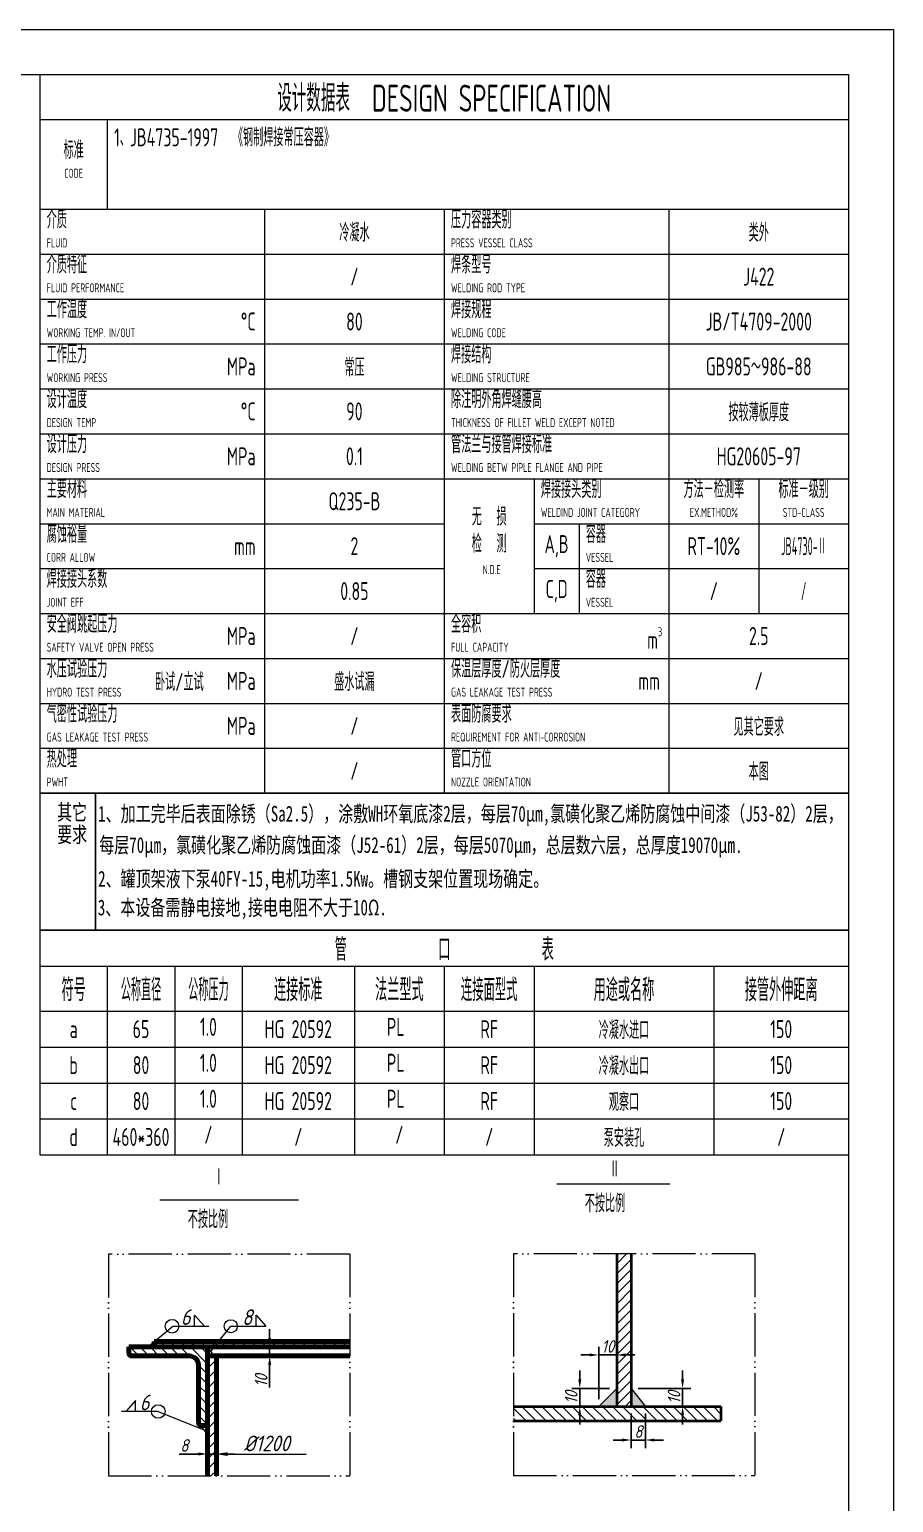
# Model space of a CAD drawing. Header units: millimetres. Extents: x -5774 to 6169, y -4879 to 2636.
# Drawn here: x 1369 to 3292, y -1987 to 1291 of the extents above; entities that cross this region are included whole.
import ezdxf
from ezdxf.enums import TextEntityAlignment as Align

# ---------------------------------------------------------------- set-up
doc = ezdxf.new("R2010")
doc.units = ezdxf.units.MM
doc.linetypes.add('ACAD_ISO05W100', pattern=[33, 24, -3, 0, -3, 0, -3])
doc.layers.add('CDR_DWG1', color=4, linetype='Continuous')
for name, color, linetype, lineweight in [('中粗线', 3, 'Continuous', 35), ('双点划线', 5, 'ACAD_ISO05W100', 18), ('标注', 7, 'Continuous', 18), ('标注层', 7, 'Continuous', 18), ('粗实线', 4, 'Continuous', 70), ('细实线', 7, 'Continuous', 18)]:
    doc.layers.add(name, color=color, linetype=linetype, lineweight=lineweight)
doc.styles.add('GB', font='gbeitc.shx', dxfattribs={"bigfont": 'gbcbig.shx'})
doc.styles.add('HGCAD', font='gbenor.shx', dxfattribs={"width": 0.75, "bigfont": 'gbcbig.shx'})
doc.styles.add('汉字', font='SIMFANG.TTF', dxfattribs={"width": 0.7})
doc.dimstyles.new('GB$0', dxfattribs={"dimscale": 8, "dimtxt": 3.5, "dimasz": 2.5, "dimexe": 2.25, "dimexo": 2, "dimtad": 1, "dimdec": 0, "dimtxsty": 'GB', "dimcen": 2.5, "dimadec": 0, "dimazin": 0, "dimtfac": 1, "dimtdec": 0, "dimtmove": 0, "dimatfit": 3, "dimfxl": 0, "dimarcsym": 0})

# ---------------------------------------------------------------- blocks, each defined once
blk = doc.blocks.new('*D11')
at = {"layer": 'Defpoints', "color": 0}
for p in [(1765.1, -1879.4), (1765.1, -1879.4), (1785.1, -1879.4)]:
    blk.add_point(p, dxfattribs=at)
at = {"layer": '细实线', "color": 0, "lineweight": -2}
for p, q in [((1765.1, -1863.4), (1765.1, -1861.4)), ((1785.1, -1863.4), (1785.1, -1861.4)), ((1745.1, -1879.4), (1702.3, -1879.4)), ((1785.1, -1879.4), (1765.1, -1879.4)), ((1805.1, -1879.4), (1825.1, -1879.4))]:
    blk.add_line(p, q, dxfattribs=at)
at = {"layer": '细实线', "color": 0}
for points in [[(1745.1, -1876), (1745.1, -1882.7), (1765.1, -1879.4)], [(1805.1, -1876), (1805.1, -1882.7), (1785.1, -1879.4)]]:
    blk.add_solid(points, dxfattribs=at)
at = {"layer": '细实线', "color": 0, "insert": (1713.7, -1860.4), "char_height": 28, "attachment_point": 5, "style": 'GB'}
blk.add_mtext('8', dxfattribs=at)
blk = doc.blocks.new('*D12')
at = {"layer": 'Defpoints', "color": 0}
for p in [(1903.6, -1641.2), (1903.6, -1661.2), (1903.6, -1661.2)]:
    blk.add_point(p, dxfattribs=at)
at = {"layer": '细实线', "color": 0, "lineweight": -2}
for p, q in [((1903.6, -1621.2), (1903.6, -1601.2)), ((1887.6, -1641.2), (1885.6, -1641.2)), ((1887.6, -1661.2), (1885.6, -1661.2)), ((1903.6, -1641.2), (1903.6, -1661.2)), ((1903.6, -1681.2), (1903.6, -1731.1))]:
    blk.add_line(p, q, dxfattribs=at)
at = {"layer": '细实线', "color": 0}
for points in [[(1900.3, -1621.2), (1907, -1621.2), (1903.6, -1641.2)], [(1900.3, -1681.2), (1907, -1681.2), (1903.6, -1661.2)]]:
    blk.add_solid(points, dxfattribs=at)
at = {"layer": '细实线', "color": 0, "insert": (1884.6, -1716.2), "char_height": 28, "attachment_point": 5, "rotation": 90, "style": 'GB'}
blk.add_mtext('10', dxfattribs=at)
blk = doc.blocks.new('*D23')
at = {"layer": 'Defpoints', "color": 0, "ltscale": 8}
for p in [(2676.2, -1658.9), (2676.2, -1729.7), (2636.2, -1773.5)]:
    blk.add_point(p, dxfattribs=at)
at = {"layer": '标注', "color": 0, "lineweight": -2, "ltscale": 8}
for p, q in [((2616.2, -1658.9), (2596.2, -1658.9)), ((2636.2, -1757.5), (2636.2, -1640.9)), ((2636.2, -1658.9), (2676.2, -1658.9)), ((2676.2, -1713.7), (2676.2, -1640.9)), ((2696.2, -1658.9), (2716.2, -1658.9))]:
    blk.add_line(p, q, dxfattribs=at)
at = {"layer": '标注', "color": 0, "ltscale": 8}
for points in [[(2616.2, -1655.6), (2616.2, -1662.2), (2636.2, -1658.9)], [(2696.2, -1655.6), (2696.2, -1662.2), (2676.2, -1658.9)]]:
    blk.add_solid(points, dxfattribs=at)
at = {"layer": '标注', "color": 0, "ltscale": 8, "insert": (2656.2, -1639.9), "char_height": 28, "attachment_point": 5, "style": 'GB'}
blk.add_mtext('10', dxfattribs=at)
blk = doc.blocks.new('*D24')
at = {"layer": 'Defpoints', "color": 0, "ltscale": 8}
for p in [(2676.2, -1733.5), (2593.9, -1773.5), (2676.2, -1773.5)]:
    blk.add_point(p, dxfattribs=at)
at = {"layer": '标注', "color": 0, "lineweight": -2, "ltscale": 8}
for p, q in [((2593.9, -1713.5), (2593.9, -1693.5)), ((2660.2, -1733.5), (2575.9, -1733.5)), ((2593.9, -1733.5), (2593.9, -1773.5)), ((2660.2, -1773.5), (2575.9, -1773.5)), ((2593.9, -1793.5), (2593.9, -1813.5))]:
    blk.add_line(p, q, dxfattribs=at)
at = {"layer": '标注', "color": 0, "ltscale": 8}
for points in [[(2590.6, -1713.5), (2597.2, -1713.5), (2593.9, -1733.5)], [(2590.6, -1793.5), (2597.2, -1793.5), (2593.9, -1773.5)]]:
    blk.add_solid(points, dxfattribs=at)
at = {"layer": '标注', "color": 0, "ltscale": 8, "insert": (2574.9, -1753.5), "char_height": 28, "attachment_point": 5, "rotation": 90, "style": 'GB'}
blk.add_mtext('10', dxfattribs=at)
blk = doc.blocks.new('*D25')
at = {"layer": 'Defpoints', "color": 0, "ltscale": 8}
for p in [(2708.2, -1733.5), (2708.2, -1773.5), (2822.8, -1773.5)]:
    blk.add_point(p, dxfattribs=at)
at = {"layer": '标注', "color": 0, "lineweight": -2, "ltscale": 8}
for p, q in [((2822.8, -1713.5), (2822.8, -1693.5)), ((2724.2, -1733.5), (2840.8, -1733.5)), ((2822.8, -1733.5), (2822.8, -1773.5)), ((2724.2, -1773.5), (2840.8, -1773.5)), ((2822.8, -1793.5), (2822.8, -1813.5))]:
    blk.add_line(p, q, dxfattribs=at)
at = {"layer": '标注', "color": 0, "ltscale": 8}
for points in [[(2819.4, -1713.5), (2826.1, -1713.5), (2822.8, -1733.5)], [(2819.4, -1793.5), (2826.1, -1793.5), (2822.8, -1773.5)]]:
    blk.add_solid(points, dxfattribs=at)
at = {"layer": '标注', "color": 0, "ltscale": 8, "insert": (2803.8, -1753.5), "char_height": 28, "attachment_point": 5, "rotation": 90, "style": 'GB'}
blk.add_mtext('10', dxfattribs=at)
blk = doc.blocks.new('*D26')
at = {"layer": 'Defpoints', "color": 0, "ltscale": 8}
for p in [(2708.2, -1773.5), (2740.2, -1773.5), (2740.2, -1848.3)]:
    blk.add_point(p, dxfattribs=at)
at = {"layer": '标注', "color": 0, "lineweight": -2, "ltscale": 8}
for p, q in [((2708.2, -1789.5), (2708.2, -1866.3)), ((2740.2, -1789.5), (2740.2, -1866.3)), ((2688.2, -1848.3), (2668.2, -1848.3)), ((2708.2, -1848.3), (2740.2, -1848.3)), ((2760.2, -1848.3), (2780.2, -1848.3))]:
    blk.add_line(p, q, dxfattribs=at)
at = {"layer": '标注', "color": 0, "ltscale": 8}
for points in [[(2688.2, -1844.9), (2688.2, -1851.6), (2708.2, -1848.3)], [(2760.2, -1844.9), (2760.2, -1851.6), (2740.2, -1848.3)]]:
    blk.add_solid(points, dxfattribs=at)
at = {"layer": '标注', "color": 0, "ltscale": 8, "insert": (2724.2, -1829.3), "char_height": 28, "attachment_point": 5, "style": 'GB'}
blk.add_mtext('8', dxfattribs=at)
blk = doc.blocks.new('HGCAD设计数据表-容器')
at = {"color": 4, "linetype": 'Continuous'}
for p, q in [((-180, 0), (-180, -160)), ((-180, -10), (0, -10)), ((-180, -30), (0, -30)), ((-90, -30), (-90, -160)), ((-180, -160), (0, -160))]:
    blk.add_line(p, q, dxfattribs=at)
at = {"color": 7, "linetype": 'Continuous'}
for p, q in [((-165, -10), (-165, -30)), ((-130, -30), (-130, -160)), ((-40, -30), (-40, -160)), ((-180, -40), (0, -40)), ((-180, -50), (0, -50)), ((-180, -60), (0, -60)), ((-180, -70), (0, -70)), ((-180, -80), (0, -80)), ((-180, -90), (0, -90)), ((-70, -90), (-70, -120)), ((-20, -90), (-20, -120)), ((-180, -100), (-90, -100)), ((-70, -100), (0, -100)), ((-60, -100), (-60, -120)), ((-180, -110), (-90, -110)), ((-70, -110), (0, -110)), ((-180, -120), (-90, -120)), ((-90, -120), (0, -120)), ((-180, -130), (0, -130)), ((-180, -140), (0, -140)), ((-180, -150), (0, -150))]:
    blk.add_line(p, q, dxfattribs=at)
at = {"color": 7, "linetype": 'Continuous', "style": 'HGCAD', "width": 0.75}
for s, height, p in [('设计数据表  DESIGN SPECIFICATION', 6, (-90, -5)), ('A,B', 4, (-65, -105)), ('C,D', 4, (-65, -115))]:
    blk.add_text(s, height=height, dxfattribs=at).set_placement(p, align=Align.MIDDLE)
for s, p in [('标准', (-172.5, -20)), ('方法－检测率', (-30, -95.5)), ('标准－级别', (-10, -95.5)), ('无  损', (-80, -101.63)), ('检  测', (-80, -107.63))]:
    blk.add_text(s, height=4, dxfattribs=at).set_placement(p, align=Align.BOTTOM_CENTER)
for s, p in [('CODE', (-172.5, -21)), ('EX.METHOD%%%', (-30, -96.5)), ('STD-CLASS', (-10, -96.5)), ('N.D.E', (-79.46, -109.23))]:
    blk.add_text(s, height=2, dxfattribs=at).set_placement(p, align=Align.TOP_CENTER)
for s, p in [('介质', (-178.5, -35.5)), ('压力容器类别', (-88.5, -35.5)), ('介质特征', (-178.5, -45.5)), ('焊条型号', (-88.5, -45.5)), ('工作温度', (-178.5, -55.5)), ('焊接规程', (-88.5, -55.5)), ('工作压力', (-178.5, -65.5)), ('焊接结构', (-88.5, -65.5)), ('设计温度', (-178.5, -75.5)), ('除注明外角焊缝腰高', (-88.5, -75.5)), ('设计压力', (-178.5, -85.5)), ('管法兰与接管焊接标准', (-88.5, -85.5)), ('主要材料', (-178.5, -95.5)), ('焊接接头类别', (-68.5, -95.5)), ('腐蚀裕量', (-178.5, -105.5)), ('容器', (-58.5, -105.5)), ('焊接接头系数', (-178.5, -115.5)), ('容器', (-58.5, -115.5)), ('安全阀跳起压力', (-178.5, -125.5)), ('全容积', (-88.5, -125.5)), ('水压试验压力', (-178.5, -135.5)), ('保温层厚度/防火层厚度', (-88.5, -135.5)), ('气密性试验压力', (-178.5, -145.5)), ('表面防腐要求', (-88.5, -145.5)), ('热处理', (-178.5, -155.5)), ('管口方位', (-88.5, -155.5))]:
    blk.add_text(s, height=4, dxfattribs=at).set_placement(p, align=Align.BOTTOM_LEFT)
for s, p in [('FLUID', (-178.5, -36.5)), ('PRESS VESSEL CLASS', (-88.5, -36.5)), ('FLUID PERFORMANCE', (-178.5, -46.5)), ('WELDING ROD TYPE', (-88.5, -46.5)), ('WORKING TEMP. IN/OUT', (-178.5, -56.5)), ('WELDING CODE', (-88.5, -56.5)), ('WORKING PRESS', (-178.5, -66.5)), ('WELDING STRUCTURE', (-88.5, -66.5)), ('DESIGN TEMP', (-178.5, -76.5)), ('THICKNESS OF FILLET WELD EXCEPT NOTED', (-88.5, -76.5)), ('DESIGN PRESS', (-178.5, -86.5)), ('WELDING BETW PIPLE FLANGE AND PIPE', (-88.5, -86.5)), ('MAIN MATERIAL', (-178.5, -96.5)), ('WELDIND JOINT CATEGORY', (-68.5, -96.5)), ('CORR ALLOW', (-178.5, -106.5)), ('VESSEL', (-58.5, -106.5)), ('JOINT EFF', (-178.5, -116.5)), ('VESSEL', (-58.5, -116.5)), ('SAFETY VALVE OPEN PRESS ', (-178.5, -126.5)), ('FULL CAPACITY', (-88.5, -126.5)), ('HYDRO TEST PRESS', (-178.5, -136.5)), ('GAS LEAKAGE TEST PRESS', (-88.5, -136.5)), ('GAS LEAKAGE TEST PRESS', (-178.5, -146.5)), ('REQUIREMENT FOR ANTI-CORROSION', (-88.5, -146.5)), ('PWHT', (-178.5, -156.5)), ('NOZZLE ORIENTATION', (-88.5, -156.5))]:
    blk.add_text(s, height=2, dxfattribs=at).set_placement(p, align=Align.TOP_LEFT)
for s, p in [('%%DC', (-132, -55)), ('MPa', (-132, -65)), ('%%DC', (-132, -75)), ('MPa', (-132, -85)), ('mm', (-132, -105)), ('MPa', (-132, -125)), ('MPa', (-132, -135)), ('mm', (-42, -135)), ('MPa', (-132, -145))]:
    blk.add_text(s, height=4, dxfattribs=at).set_placement(p, align=Align.MIDDLE_RIGHT)
at = {"color": 7, "linetype": 'Continuous', "insert": (-41.5, -125.46), "char_height": 4, "width": 8.9615, "attachment_point": 6, "style": 'HGCAD'}
blk.add_mtext('m\\A1;{\\H0.5x;\\S3^ ;}', dxfattribs=at)
at = {"color": 7, "linetype": 'Continuous', "style": 'HGCAD', "width": 0.75}
for tag, p in [('1.', (-163.5, -14)), ('2.', (-163.5, -20)), ('3.', (-163.5, -26))]:
    blk.add_attdef(tag, text='', height=4, dxfattribs=at).set_placement(p, align=Align.MIDDLE_LEFT)
at = {"color": 7, "linetype": 'Continuous', "style": 'HGCAD'}
for tag, width, p in [('A', 0.75, (-110, -35)), ('J', 0.75, (-20, -35)), ('A2', 0.75, (-110, -45)), ('K1', 0.75, (-20, -45)), ('B1', 0.75, (-110, -55)), ('K2', 0.75, (-20, -55)), ('C1', 0.75, (-110, -65)), ('K3', 0.75, (-20, -65)), ('B2', 0.75, (-110, -75)), ('K4', 0.75, (-20, -75)), ('C2', 0.75, (-110, -85)), ('K5', 0.75, (-20, -85)), ('D', 0.75, (-110, -95)), ('E', 0.75, (-110, -105)), ('P1', 0.75, (-30, -105)), ('P2', 0.48, (-10, -105)), ('F', 0.75, (-110, -115)), ('P3', 0.75, (-30, -115)), ('P4', 0.48, (-10, -115)), ('G', 0.75, (-110, -125)), ('Q', 0.75, (-20, -125)), ('HYDRO0', 0.75, (-148.97, -135)), ('H1', 0.75, (-110, -135)), ('R', 0.75, (-20, -135)), ('H2', 0.75, (-110, -145)), ('S', 0.75, (-20, -145)), ('I', 0.75, (-110, -155)), ('T', 0.75, (-20, -155))]:
    blk.add_attdef(tag, text='', height=4, dxfattribs=dict(at, width=width)).set_placement(p, align=Align.MIDDLE)
blk = doc.blocks.new('HGCAD设计数据表-管口表-表头')
at = {"color": 4, "linetype": 'Continuous', "lineweight": 0}
blk.add_line((-180, 0), (-180, -18), dxfattribs=at)
at = {"color": 7, "linetype": 'Continuous', "lineweight": 0}
for p, q in [((-180, -8), (0, -8)), ((-165, -8), (-165, -18)), ((-150, -8), (-150, -18)), ((-135, -8), (-135, -18)), ((-110, -8), (-110, -18)), ((-90, -8), (-90, -18)), ((-70, -8), (-70, -18)), ((-30, -8), (-30, -18)), ((-180, -18), (0, -18))]:
    blk.add_line(p, q, dxfattribs=at)
at = {"color": 7, "linetype": 'Continuous', "lineweight": 0, "style": 'HGCAD'}
for s, width, p in [('管          口          表', 0.75, (-90, -4)), ('符号', 0.75, (-172.5, -13)), ('公称直径', 0.6, (-157.5, -13)), ('公称压力', 0.6, (-142.5, -13)), ('连接标准', 0.75, (-122.5, -13)), ('法兰型式', 0.75, (-100, -13)), ('连接面型式', 0.7, (-80, -13)), ('用途或名称', 0.75, (-50, -13)), ('接管外伸距离', 0.75, (-15, -13))]:
    blk.add_text(s, height=5, dxfattribs=dict(at, width=width)).set_placement(p, align=Align.MIDDLE)
blk = doc.blocks.new('HGCAD设计数据表-管口表-内容')
at = {"layer": '标注'}
blk.add_line((-30, 0), (-30, -8), dxfattribs=at)
at = {"layer": '标注层', "color": 4}
blk.add_line((-180, 0), (-180, -8), dxfattribs=at)
at = {"layer": '粗实线', "color": 7, "linetype": 'Continuous', "lineweight": 0}
for p, q in [((-165, 0), (-165, -8)), ((-150, 0), (-150, -8)), ((-135, 0), (-135, -8)), ((-110, 0), (-110, -8)), ((-90, 0), (-90, -8)), ((-70, 0), (-70, -8)), ((-180, -8), (0, -8))]:
    blk.add_line(p, q, dxfattribs=at)
at = {"layer": '粗实线', "color": 7, "linetype": 'Continuous', "lineweight": 0, "style": 'HGCAD', "width": 0.75, "flags": 8}
for tag, p in [('NO', (-172.5, -4)), ('PARTNO', (-157.5, -4)), ('PARTNAME', (-142.5, -3.5)), ('NUM', (-122.5, -4)), ('MATERIAL', (-100, -3.5)), ('ONE', (-80, -4)), ('ALL', (-50, -4)), ('NOTICE', (-15, -4))]:
    blk.add_attdef(tag, text='', height=4, dxfattribs=at).set_placement(p, align=Align.MIDDLE)
blk = doc.blocks.new('HGCAD#HGTFTK~A2Z~HGCAD图框')
at = {"layer": '细实线', "color": 7}
blk.add_lwpolyline([(10, -10), (-410, -10), (-410, 584), (10, 584)], close=True, dxfattribs=at)
at = {"layer": '细实线', "color": 2}
blk.add_lwpolyline([(0, 0), (-385, 0), (-385, 574), (0, 574)], close=True, dxfattribs=at)

msp = doc.modelspace()

# ---------------------------------------------------------------- hatches: boundary and pattern name
at = {"layer": '标注', "ltscale": 8}
h = msp.add_hatch(dxfattribs=at)
h.set_pattern_fill('ANSI31', color=256, scale=5, style=0)
h.set_pattern_definition([(45, (188.966, 120.518), (-11.22532, 11.22532), [])])
h.paths.add_polyline_path([(2676.2, -1773.5), (2708.2, -1773.5), (2708.2, -1434), (2676.2, -1434)])
at = {"layer": '标注', "ltscale": 10}
msp.add_hatch(color=256, dxfattribs=at).paths.add_polyline_path([(1646.4, -1641.2), (1646.4, -1629.2), (1633.6, -1641.2)])
h = msp.add_hatch(dxfattribs=at)
h.set_pattern_fill('ANSI31', color=256, scale=5, style=0)
h.set_pattern_definition([(45, (0, -158.489), (-11.22532, 11.22532), [])])
h.paths.add_polyline_path([(2082.2, -1641.2), (2082.2, -1629.2), (1789.9, -1629.2), (1780.4, -1641.2)])
h.paths.add_polyline_path([(1765.1, -1641.2), (1780.4, -1641.2), (1789.9, -1629.2), (1646.4, -1629.2), (1646.4, -1641.2)])
at = {"layer": '标注', "ltscale": 8}
h = msp.add_hatch(color=256, dxfattribs=at)
h.paths.add_polyline_path([(2676.2, -1733.5), (2636.2, -1773.5), (2676.2, -1773.5)])
h.paths.add_polyline_path([(2708.2, -1733.5), (2708.2, -1773.5), (2740.2, -1773.5)])
h = msp.add_hatch(dxfattribs=at)
h.set_pattern_fill('ANSI31', color=256, scale=5, angle=90, style=0)
h.set_pattern_definition([(135, (188.966, 120.518), (-11.22532, -11.22532), [])])
h.paths.add_polyline_path([(2446.4, -1773.5), (2446.4, -1805.5), (2908.2, -1805.5), (2908.2, -1773.5)])
at = {"layer": '细实线'}
h = msp.add_hatch(dxfattribs=at)
h.set_pattern_fill('ANSI31', color=256, scale=5, angle=90, style=0)
h.set_pattern_definition([(135, (2735.342, -5904.825), (-11.22532, -11.22532), [])])
h.paths.add_polyline_path([(1745.1, -1681.2), (1745.1, -1809.6, 0.414214), (1751.8, -1816.2), (1765.1, -1816.2), (1765.1, -1641.2), (1640.1, -1641.2), (1590.1, -1641.2), (1590.1, -1654.6, 0.414214), (1596.8, -1661.2), (1725.1, -1661.2, -0.414214)])
h = msp.add_hatch(dxfattribs=at)
h.set_pattern_fill('ANSI31', color=256, scale=5, style=0)
h.set_pattern_definition([(45, (2735.342, -5904.825), (-11.22532, 11.22532), [])])
h.paths.add_polyline_path([(1785.1, -1661.2), (1765.1, -1661.2), (1765.1, -1816.2), (1765.1, -1928), (1785.1, -1928)])

# ---------------------------------------------------------------- linework, layer by layer
at = {"color": 0, "lineweight": -3}
for p, q in [((1392.3, -408.7), (3192.3, -408.7)), ((1515.6, -408.7), (1515.6, -713.7))]:
    msp.add_line(p, q, dxfattribs=at)
at = {"layer": 'CDR_DWG1', "color": 0, "lineweight": -3}
msp.add_line((3192.3, -713.7), (1392.3, -713.7), dxfattribs=at)
at = {"layer": '中粗线'}
for p, q in [((2676.2, -1434), (2676.2, -1773.5)), ((2708.2, -1434), (2708.2, -1773.5)), ((2446.4, -1773.5), (2908.2, -1773.5)), ((2788.2, -1773.5), (2788.2, -1773.5)), ((2908.2, -1773.5), (2908.2, -1805.5)), ((2446.4, -1805.5), (2908.2, -1805.5))]:
    msp.add_line(p, q, dxfattribs=at)
at = {"layer": '双点划线', "color": 0, "ltscale": 4}
for p, q in [((1544.7, -1434.5), (1544.7, -1928)), ((2082.2, -1434.5), (1544.7, -1434.5)), ((1544.7, -1435), (1544.7, -1928)), ((2082.2, -1434.5), (2082.2, -1928)), ((2446.4, -1434), (2446.4, -1927.5)), ((2983.9, -1434), (2446.4, -1434)), ((2446.4, -1434.5), (2446.4, -1927.5)), ((2983.9, -1434), (2983.9, -1927.5)), ((1544.7, -1928), (2082.2, -1928)), ((2446.4, -1927.5), (2983.9, -1927.5))]:
    msp.add_line(p, q, dxfattribs=at)
at = {"layer": '标注', "ltscale": 10}
for p, q in [((1392.3, -408.7), (1392.3, -713.7)), ((1646.4, -1629.2), (1633.6, -1641.2))]:
    msp.add_line(p, q, dxfattribs=at)
at = {"layer": '标注', "ltscale": 8}
for p, q in [((2542.6, -1278.2), (2794.1, -1278.2)), ((1659, -1313.8), (1967.8, -1313.8)), ((2636.2, -1773.5), (2676.2, -1733.5)), ((2708.2, -1733.5), (2740.2, -1773.5))]:
    msp.add_line(p, q, dxfattribs=at)
at = {"layer": '粗实线'}
for p, q in [((1646.4, -1629.2), (2082.2, -1629.2)), ((1646.4, -1641.2), (1646.4, -1629.2)), ((1765.1, -1641.2), (1590.1, -1641.2)), ((1590.1, -1641.2), (1590.1, -1654.6)), ((1596.8, -1661.2), (1725.1, -1661.2)), ((1765.1, -1816.2), (1765.1, -1641.2)), ((1765.1, -1641.2), (2082.2, -1641.2)), ((1765.1, -1661.2), (1765.1, -1928)), ((1765.1, -1661.2), (2082.2, -1661.2)), ((1785.1, -1661.2), (1785.1, -1928)), ((1745.1, -1681.2), (1745.1, -1809.6)), ((1751.8, -1816.2), (1765.1, -1816.2))]:
    msp.add_line(p, q, dxfattribs=at)
for centre, radius, start, end in [((1596.8, -1654.6), 6.67, 180, 270), ((1725.1, -1681.2), 20, 0, 90), ((1751.8, -1809.6), 6.67, 180, 270)]:
    msp.add_arc(centre, radius, start, end, dxfattribs=at)
at = {"layer": '细实线'}
for p, q in [((1736.7, -1594.7), (1736.7, -1570.4)), ((1736.7, -1570.4), (1758.3, -1594.7)), ((1873.7, -1594.9), (1873.7, -1570.6)), ((1873.7, -1570.6), (1895.3, -1594.9)), ((1640, -1635.2), (1688, -1594.9)), ((1688, -1594.9), (1768.2, -1594.9)), ((1771.7, -1652.2), (1817, -1594.9)), ((1817, -1594.9), (1895.3, -1594.9)), ((1765.1, -1643.4), (1780.4, -1661.2)), ((1605.3, -1760.3), (1583.7, -1784.6)), ((1605.3, -1784.6), (1605.3, -1760.3)), ((1654, -1784.8), (1573.8, -1784.8)), ((1756.3, -1825.3), (1654, -1784.8)), ((1747.1, -1814.3), (1765.1, -1835.6)), ((1785.1, -1878.1), (1785.1, -1902.2)), ((1810.1, -1879.7), (1984.7, -1879.7))]:
    msp.add_line(p, q, dxfattribs=at)
for centre, radius in [((1686.3, -1594.9), 15.2), ((1817, -1594.9), 14.5), ((1655.7, -1784.8), 15.2)]:
    msp.add_circle(centre, radius, dxfattribs=at)
for points in [[(1765.1, -1643.4), (1765.1, -1661.2), (1780.4, -1661.2), (1765.1, -1643.4)], [(1765.1, -1816.2), (1747.1, -1814.3), (1765.1, -1835.6), (1765.1, -1816.2)], [(1810.1, -1875.5), (1810.1, -1883.8), (1785.1, -1879.7)]]:
    msp.add_solid(points, dxfattribs=at)

# ---------------------------------------------------------------- block references
at = {"layer": '标注', "ltscale": 10, "xscale": 10, "yscale": 10, "zscale": 10}
msp.add_blockref('HGCAD#HGTFTK~A2Z~HGCAD图框', (3192.3, -4548.7), dxfattribs=at)
at = {"layer": '标注', "color": 0, "lineweight": -3, "ltscale": 8}
ref = msp.add_blockref('HGCAD设计数据表-容器', (3192.3, 1191.3), dxfattribs=dict(at, xscale=10, yscale=10, zscale=10.00000000000006))
ref.add_attrib('1.', '1、JB4735-1997  《钢制焊接常压容器》', dxfattribs={"layer": '0', "color": 7, "linetype": 'Continuous', "height": 40, "style": 'HGCAD', "width": 0.75}).set_placement((1557.3, 1051.3), align=Align.MIDDLE_LEFT)
ref.add_attrib('A', '冷凝水', dxfattribs={"layer": '0', "color": 7, "linetype": 'Continuous', "height": 40, "style": 'HGCAD', "width": 0.75}).set_placement((2092.3, 841.3), align=Align.MIDDLE)
ref.add_attrib('A2', '/', dxfattribs={"layer": '0', "color": 7, "linetype": 'Continuous', "height": 40, "style": 'HGCAD', "width": 0.75}).set_placement((2092.3, 741.3), align=Align.MIDDLE)
ref.add_attrib('B1', '80', dxfattribs={"layer": '0', "color": 7, "linetype": 'Continuous', "height": 40, "style": 'HGCAD', "width": 0.75}).set_placement((2092.3, 641.3), align=Align.MIDDLE)
ref.add_attrib('B2', '90', dxfattribs={"layer": '0', "color": 7, "linetype": 'Continuous', "height": 40, "style": 'HGCAD', "width": 0.75}).set_placement((2092.3, 441.3), align=Align.MIDDLE)
ref.add_attrib('C1', '常压', dxfattribs={"layer": '0', "color": 7, "linetype": 'Continuous', "height": 40, "style": 'HGCAD', "width": 0.75}).set_placement((2092.3, 541.3), align=Align.MIDDLE)
ref.add_attrib('C2', '0.1', dxfattribs={"layer": '0', "color": 7, "linetype": 'Continuous', "height": 40, "style": 'HGCAD', "width": 0.75}).set_placement((2092.3, 341.3), align=Align.MIDDLE)
ref.add_attrib('D', 'Q235-B', dxfattribs={"layer": '0', "color": 7, "linetype": 'Continuous', "height": 40, "style": 'HGCAD', "width": 0.75}).set_placement((2092.3, 241.3), align=Align.MIDDLE)
ref.add_attrib('E', '2', dxfattribs={"layer": '0', "color": 7, "linetype": 'Continuous', "height": 40, "style": 'HGCAD', "width": 0.75}).set_placement((2092.3, 141.3), align=Align.MIDDLE)
ref.add_attrib('F', '0.85', dxfattribs={"layer": '0', "color": 7, "linetype": 'Continuous', "height": 40, "style": 'HGCAD', "width": 0.75}).set_placement((2092.3, 41.3), align=Align.MIDDLE)
ref.add_attrib('G', '/', dxfattribs={"layer": '0', "color": 7, "linetype": 'Continuous', "height": 40, "style": 'HGCAD', "width": 0.75}).set_placement((2092.3, -58.7), align=Align.MIDDLE)
ref.add_attrib('H1', '盛水试漏', dxfattribs={"layer": '0', "color": 7, "linetype": 'Continuous', "height": 40, "style": 'HGCAD', "width": 0.75}).set_placement((2092.3, -158.7), align=Align.MIDDLE)
ref.add_attrib('H2', '/', dxfattribs={"layer": '0', "color": 7, "linetype": 'Continuous', "height": 40, "style": 'HGCAD', "width": 0.75}).set_placement((2092.3, -258.7), align=Align.MIDDLE)
ref.add_attrib('I', '/', dxfattribs={"layer": '0', "color": 7, "linetype": 'Continuous', "height": 40, "style": 'HGCAD', "width": 0.75}).set_placement((2092.3, -358.7), align=Align.MIDDLE)
ref.add_attrib('J', '类外', dxfattribs={"layer": '0', "color": 7, "linetype": 'Continuous', "height": 40, "style": 'HGCAD', "width": 0.75}).set_placement((2992.3, 841.3), align=Align.MIDDLE)
ref.add_attrib('K1', 'J422', dxfattribs={"layer": '0', "color": 7, "linetype": 'Continuous', "height": 40, "style": 'HGCAD', "width": 0.75}).set_placement((2992.3, 741.3), align=Align.MIDDLE)
ref.add_attrib('K2', 'JB/T4709-2000', dxfattribs={"layer": '0', "color": 7, "linetype": 'Continuous', "height": 40, "style": 'HGCAD', "width": 0.75}).set_placement((2992.3, 641.3), align=Align.MIDDLE)
ref.add_attrib('K3', 'GB985～986-88', dxfattribs={"layer": '0', "color": 7, "linetype": 'Continuous', "height": 40, "style": 'HGCAD', "width": 0.75}).set_placement((2992.3, 541.3), align=Align.MIDDLE)
ref.add_attrib('K4', '按较薄板厚度', dxfattribs={"layer": '0', "color": 7, "linetype": 'Continuous', "height": 40, "style": 'HGCAD', "width": 0.75}).set_placement((2992.3, 441.3), align=Align.MIDDLE)
ref.add_attrib('K5', 'HG20605-97', dxfattribs={"layer": '0', "color": 7, "linetype": 'Continuous', "height": 40, "style": 'HGCAD', "width": 0.75}).set_placement((2992.3, 341.3), align=Align.MIDDLE)
ref.add_attrib('P1', 'RT-10%', dxfattribs={"layer": '0', "color": 7, "linetype": 'Continuous', "height": 40, "style": 'HGCAD', "width": 0.75}).set_placement((2892.3, 141.3), align=Align.MIDDLE)
ref.add_attrib('P2', 'JB4730-Ⅱ', dxfattribs={"layer": '0', "color": 7, "linetype": 'Continuous', "height": 40, "style": 'HGCAD', "width": 0.48}).set_placement((3092.3, 141.3), align=Align.MIDDLE)
ref.add_attrib('P3', '/', dxfattribs={"layer": '0', "color": 7, "linetype": 'Continuous', "height": 40, "style": 'HGCAD', "width": 0.75}).set_placement((2892.3, 41.3), align=Align.MIDDLE)
ref.add_attrib('P4', '/', dxfattribs={"layer": '0', "color": 7, "linetype": 'Continuous', "height": 40, "style": 'HGCAD', "width": 0.48}).set_placement((3092.3, 41.3), align=Align.MIDDLE)
ref.add_attrib('Q', '2.5', dxfattribs={"layer": '0', "color": 7, "linetype": 'Continuous', "height": 40, "style": 'HGCAD', "width": 0.75}).set_placement((2992.3, -58.7), align=Align.MIDDLE)
ref.add_attrib('R', '/', dxfattribs={"layer": '0', "color": 7, "linetype": 'Continuous', "height": 40, "style": 'HGCAD', "width": 0.75}).set_placement((2992.3, -158.7), align=Align.MIDDLE)
ref.add_attrib('S', '见其它要求', dxfattribs={"layer": '0', "color": 7, "linetype": 'Continuous', "height": 40, "style": 'HGCAD', "width": 0.75}).set_placement((2992.3, -258.7), align=Align.MIDDLE)
ref.add_attrib('T', '本图', dxfattribs={"layer": '0', "color": 7, "linetype": 'Continuous', "height": 40, "style": 'HGCAD', "width": 0.75}).set_placement((2992.3, -358.7), align=Align.MIDDLE)
ref.add_attrib('HYDRO0', '卧试/立试', dxfattribs={"layer": '0', "color": 7, "linetype": 'Continuous', "height": 40, "style": 'HGCAD', "width": 0.75}).set_placement((1702.6, -158.7), align=Align.MIDDLE)
at = {"layer": '细实线', "color": 0, "lineweight": -3, "ltscale": 8, "xscale": 10, "yscale": 10, "zscale": 10.00000000000006}
msp.add_blockref('HGCAD设计数据表-管口表-表头', (3192.3, -713.7), dxfattribs=at)
at = {"layer": '细实线', "color": 0, "lineweight": -3, "ltscale": 8}
ref = msp.add_blockref('HGCAD设计数据表-管口表-内容', (3192.3, -893.7), dxfattribs=dict(at, xscale=10, yscale=10, zscale=10.00000000000006))
ref.add_attrib('ALL', '冷凝水进口', dxfattribs={"layer": '0', "color": 7, "linetype": 'Continuous', "lineweight": 0, "height": 40, "style": 'HGCAD', "width": 0.75, "flags": 8}).set_placement((2692.3, -933.7), align=Align.MIDDLE)
ref.add_attrib('ONE', 'RF', dxfattribs={"layer": '0', "color": 7, "linetype": 'Continuous', "lineweight": 0, "height": 40, "style": 'HGCAD', "width": 0.75, "flags": 8}).set_placement((2392.3, -933.7), align=Align.MIDDLE)
ref.add_attrib('MATERIAL', 'PL ', dxfattribs={"layer": '0', "color": 7, "linetype": 'Continuous', "lineweight": 0, "height": 40, "style": 'HGCAD', "width": 0.75, "flags": 8}).set_placement((2192.3, -928.7), align=Align.MIDDLE)
ref.add_attrib('NUM', 'HG 20592', dxfattribs={"layer": '0', "color": 7, "linetype": 'Continuous', "lineweight": 0, "height": 40, "style": 'HGCAD', "width": 0.75, "flags": 8}).set_placement((1967.3, -933.7), align=Align.MIDDLE)
ref.add_attrib('PARTNAME', '1.0', dxfattribs={"layer": '0', "color": 7, "linetype": 'Continuous', "lineweight": 0, "height": 40, "style": 'HGCAD', "width": 0.75, "flags": 8}).set_placement((1767.3, -928.7), align=Align.MIDDLE)
ref.add_attrib('PARTNO', '65', dxfattribs={"layer": '0', "color": 7, "linetype": 'Continuous', "lineweight": 0, "height": 40, "style": 'HGCAD', "width": 0.75, "flags": 8}).set_placement((1617.3, -933.7), align=Align.MIDDLE)
ref.add_attrib('NO', 'a', dxfattribs={"layer": '0', "color": 7, "linetype": 'Continuous', "lineweight": 0, "height": 40, "style": 'HGCAD', "width": 0.75, "flags": 8}).set_placement((1467.3, -933.7), align=Align.MIDDLE)
ref.add_attrib('NOTICE', '150', dxfattribs={"layer": '0', "color": 7, "linetype": 'Continuous', "lineweight": 0, "height": 40, "style": 'HGCAD', "width": 0.75, "flags": 8}).set_placement((3042.3, -933.7), align=Align.MIDDLE)
ref = msp.add_blockref('HGCAD设计数据表-管口表-内容', (3192.3, -973.7), dxfattribs=dict(at, xscale=10, yscale=10, zscale=10.00000000000006))
ref.add_attrib('ALL', '冷凝水出口', dxfattribs={"layer": '0', "color": 7, "linetype": 'Continuous', "lineweight": 0, "height": 40, "style": 'HGCAD', "width": 0.75, "flags": 8}).set_placement((2692.3, -1013.7), align=Align.MIDDLE)
ref.add_attrib('ONE', 'RF', dxfattribs={"layer": '0', "color": 7, "linetype": 'Continuous', "lineweight": 0, "height": 40, "style": 'HGCAD', "width": 0.75, "flags": 8}).set_placement((2392.3, -1013.7), align=Align.MIDDLE)
ref.add_attrib('MATERIAL', 'PL ', dxfattribs={"layer": '0', "color": 7, "linetype": 'Continuous', "lineweight": 0, "height": 40, "style": 'HGCAD', "width": 0.75, "flags": 8}).set_placement((2192.3, -1008.7), align=Align.MIDDLE)
ref.add_attrib('NUM', 'HG 20592', dxfattribs={"layer": '0', "color": 7, "linetype": 'Continuous', "lineweight": 0, "height": 40, "style": 'HGCAD', "width": 0.75, "flags": 8}).set_placement((1967.3, -1013.7), align=Align.MIDDLE)
ref.add_attrib('PARTNAME', '1.0', dxfattribs={"layer": '0', "color": 7, "linetype": 'Continuous', "lineweight": 0, "height": 40, "style": 'HGCAD', "width": 0.75, "flags": 8}).set_placement((1767.3, -1008.7), align=Align.MIDDLE)
ref.add_attrib('PARTNO', '80', dxfattribs={"layer": '0', "color": 7, "linetype": 'Continuous', "lineweight": 0, "height": 40, "style": 'HGCAD', "width": 0.75, "flags": 8}).set_placement((1617.3, -1013.7), align=Align.MIDDLE)
ref.add_attrib('NO', 'b', dxfattribs={"layer": '0', "color": 7, "linetype": 'Continuous', "lineweight": 0, "height": 40, "style": 'HGCAD', "width": 0.75, "flags": 8}).set_placement((1467.3, -1013.7), align=Align.MIDDLE)
ref.add_attrib('NOTICE', '150', dxfattribs={"layer": '0', "color": 7, "linetype": 'Continuous', "lineweight": 0, "height": 40, "style": 'HGCAD', "width": 0.75, "flags": 8}).set_placement((3042.3, -1013.7), align=Align.MIDDLE)
ref = msp.add_blockref('HGCAD设计数据表-管口表-内容', (3192.3, -1053.7), dxfattribs=dict(at, xscale=10, yscale=10, zscale=10.00000000000006))
ref.add_attrib('ALL', '观察口', dxfattribs={"layer": '0', "color": 7, "linetype": 'Continuous', "lineweight": 0, "height": 40, "style": 'HGCAD', "width": 0.75, "flags": 8}).set_placement((2692.3, -1093.7), align=Align.MIDDLE)
ref.add_attrib('ONE', 'RF', dxfattribs={"layer": '0', "color": 7, "linetype": 'Continuous', "lineweight": 0, "height": 40, "style": 'HGCAD', "width": 0.75, "flags": 8}).set_placement((2392.3, -1093.7), align=Align.MIDDLE)
ref.add_attrib('MATERIAL', 'PL ', dxfattribs={"layer": '0', "color": 7, "linetype": 'Continuous', "lineweight": 0, "height": 40, "style": 'HGCAD', "width": 0.75, "flags": 8}).set_placement((2192.3, -1088.7), align=Align.MIDDLE)
ref.add_attrib('NUM', 'HG 20592', dxfattribs={"layer": '0', "color": 7, "linetype": 'Continuous', "lineweight": 0, "height": 40, "style": 'HGCAD', "width": 0.75, "flags": 8}).set_placement((1967.3, -1093.7), align=Align.MIDDLE)
ref.add_attrib('PARTNAME', '1.0', dxfattribs={"layer": '0', "color": 7, "linetype": 'Continuous', "lineweight": 0, "height": 40, "style": 'HGCAD', "width": 0.75, "flags": 8}).set_placement((1767.3, -1088.7), align=Align.MIDDLE)
ref.add_attrib('PARTNO', '80', dxfattribs={"layer": '0', "color": 7, "linetype": 'Continuous', "lineweight": 0, "height": 40, "style": 'HGCAD', "width": 0.75, "flags": 8}).set_placement((1617.3, -1093.7), align=Align.MIDDLE)
ref.add_attrib('NO', 'c', dxfattribs={"layer": '0', "color": 7, "linetype": 'Continuous', "lineweight": 0, "height": 40, "style": 'HGCAD', "width": 0.75, "flags": 8}).set_placement((1467.3, -1093.7), align=Align.MIDDLE)
ref.add_attrib('NOTICE', '150', dxfattribs={"layer": '0', "color": 7, "linetype": 'Continuous', "lineweight": 0, "height": 40, "style": 'HGCAD', "width": 0.75, "flags": 8}).set_placement((3042.3, -1093.7), align=Align.MIDDLE)
ref = msp.add_blockref('HGCAD设计数据表-管口表-内容', (3192.3, -1133.7), dxfattribs=dict(at, xscale=10, yscale=10, zscale=10.00000000000006))
ref.add_attrib('ALL', '泵安装孔', dxfattribs={"layer": '0', "color": 7, "linetype": 'Continuous', "lineweight": 0, "height": 40, "style": 'HGCAD', "width": 0.75, "flags": 8}).set_placement((2692.3, -1173.7), align=Align.MIDDLE)
ref.add_attrib('ONE', '/', dxfattribs={"layer": '0', "color": 7, "linetype": 'Continuous', "lineweight": 0, "height": 40, "style": 'HGCAD', "width": 0.75, "flags": 8}).set_placement((2392.3, -1173.7), align=Align.MIDDLE)
ref.add_attrib('MATERIAL', '/', dxfattribs={"layer": '0', "color": 7, "linetype": 'Continuous', "lineweight": 0, "height": 40, "style": 'HGCAD', "width": 0.75, "flags": 8}).set_placement((2192.3, -1168.7), align=Align.MIDDLE)
ref.add_attrib('NUM', '/', dxfattribs={"layer": '0', "color": 7, "linetype": 'Continuous', "lineweight": 0, "height": 40, "style": 'HGCAD', "width": 0.75, "flags": 8}).set_placement((1967.3, -1173.7), align=Align.MIDDLE)
ref.add_attrib('PARTNAME', '/', dxfattribs={"layer": '0', "color": 7, "linetype": 'Continuous', "lineweight": 0, "height": 40, "style": 'HGCAD', "width": 0.75, "flags": 8}).set_placement((1767.3, -1168.7), align=Align.MIDDLE)
ref.add_attrib('PARTNO', '460*360', dxfattribs={"layer": '0', "color": 7, "linetype": 'Continuous', "lineweight": 0, "height": 40, "style": 'HGCAD', "width": 0.75, "flags": 8}).set_placement((1617.3, -1173.7), align=Align.MIDDLE)
ref.add_attrib('NO', 'd', dxfattribs={"layer": '0', "color": 7, "linetype": 'Continuous', "lineweight": 0, "height": 40, "style": 'HGCAD', "width": 0.75, "flags": 8}).set_placement((1467.3, -1173.7), align=Align.MIDDLE)
ref.add_attrib('NOTICE', '/', dxfattribs={"layer": '0', "color": 7, "linetype": 'Continuous', "lineweight": 0, "height": 40, "style": 'HGCAD', "width": 0.75, "flags": 8}).set_placement((3042.3, -1173.7), align=Align.MIDDLE)

# ---------------------------------------------------------------- texts
at = {"color": 0, "lineweight": -3, "style": '汉字', "width": 0.7}
for s, p in [('1、加工完毕后表面除锈（Sa2.5），涂敷WH环氧底漆2层，每层70μm,氯磺化聚乙烯防腐蚀中间漆（J53-82）2层，', (1521.8, -471.7)), ('2、罐顶架液下泵40FY-15,电机功率1.5Kw。槽钢支架位置现场确定。', (1521.8, -616.5)), ('3、本设备需静电接地,接电电阻不大于10Ω.', (1521.1, -680.4))]:
    msp.add_text(s, height=35, dxfattribs=at).set_placement(p)
at = {"color": 0, "lineweight": -3, "insert": (1464, -477.8), "char_height": 35, "width": 604.842, "attachment_point": 5, "line_spacing_factor": 0.85, "style": '汉字'}
msp.add_mtext('其它\\P要求', dxfattribs=at)
at = {"color": 0, "lineweight": -3, "insert": (1524.2, -506.5), "char_height": 35, "width": 2035.381, "attachment_point": 1, "style": '汉字'}
msp.add_mtext('每层70μm，氯磺化聚乙烯防腐蚀面漆（J52-61）2层，每层5070μm，总层数六层，总厚度19070μm.', dxfattribs=at)
at = {"layer": '标注', "ltscale": 8, "style": 'HGCAD', "width": 0.75}
for s, p in [('Ⅰ', (1790.7, -1262.9)), ('Ⅱ', (2671.4, -1245.1))]:
    msp.add_text(s, height=40, dxfattribs=at).set_placement(p, align=Align.MIDDLE)
at = {"layer": '标注', "ltscale": 8, "char_height": 40, "width": 368.823, "attachment_point": 1, "style": 'HGCAD'}
for insert in [(2605, -1301.3), (1721.4, -1336.9)]:
    msp.add_mtext('不按比例', dxfattribs=dict(at, insert=insert))
at = {"layer": '细实线', "char_height": 35, "attachment_point": 5, "style": 'GB'}
for s, insert in [('6', (1716.7, -1574.6)), ('8', (1853.7, -1574.9)), ('6', (1625.2, -1764.5)), ('%%C1200', (1897.4, -1855.9))]:
    msp.add_mtext(s, dxfattribs=dict(at, insert=insert))

# ---------------------------------------------------------------- dimensions: what is measured, and where the dimension line sits
at = {"layer": '标注', "ltscale": 8}
for base, p1, p2, text, picture, middle in [((2676.2, -1658.9), (2636.2, -1773.5), (2676.2, -1729.7), '10', '*D23', (2656.2, -1658.9)), ((2740.2, -1848.3), (2708.2, -1773.5), (2740.2, -1773.5), '8', '*D26', (2724.2, -1848.3))]:
    dim = msp.add_linear_dim(base=base, p1=p1, p2=p2, text=text, dimstyle='GB$0', dxfattribs=at)
    dim.commit()
    dim.dimension.update_dxf_attribs({"geometry": picture, "text_midpoint": middle, "dimtype": 160})
for base, p1, p2, picture, middle in [((2593.9, -1773.5), (2676.2, -1733.5), (2676.2, -1773.5), '*D24', (2593.9, -1753.5)), ((2822.8, -1773.5), (2708.2, -1733.5), (2708.2, -1773.5), '*D25', (2822.8, -1753.5))]:
    dim = msp.add_linear_dim(base=base, p1=p1, p2=p2, angle=90, text='10', dimstyle='GB$0', dxfattribs=at)
    dim.commit()
    dim.dimension.update_dxf_attribs({"geometry": picture, "text_midpoint": middle, "dimtype": 160})
at = {"layer": '细实线'}
dim = msp.add_linear_dim(base=(1903.6, -1661.2), p1=(1903.6, -1641.2), p2=(1903.6, -1661.2), angle=90, text='10', dimstyle='GB$0', dxfattribs=at)
dim.commit()
dim.dimension.update_dxf_attribs({"geometry": '*D12', "text_midpoint": (1884.6, -1716.2)})
dim = msp.add_linear_dim(base=(1765.1, -1879.4), p1=(1785.1, -1879.4), p2=(1765.1, -1879.4), text='8', dimstyle='GB$0', dxfattribs=at)
dim.commit()
dim.dimension.update_dxf_attribs({"geometry": '*D11', "text_midpoint": (1713.7, -1860.4)})

doc.saveas('drawing.dxf')
